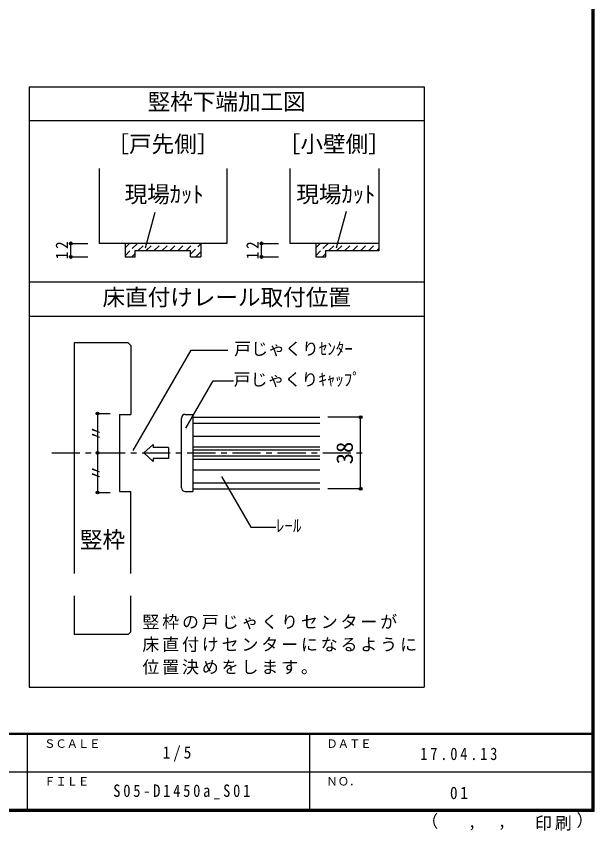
# Model space of a CAD drawing. Units: millimetres at full size, sheet at 1:5, with parts at other scales. Extents: x -973 to 977, y -718 to 696.
# Drawn here: x 465 to 977, y -718 to 3 of the extents above; entities that cross this region are included whole.
import ezdxf
from ezdxf.enums import TextEntityAlignment as Align

# ---------------------------------------------------------------- set-up
doc = ezdxf.new("R2010")
doc.units = ezdxf.units.MM
doc.header["$LTSCALE"] = 5
doc.header["$PDMODE"] = 32
doc.header["$PDSIZE"] = 2.5
doc.linetypes.add('CHAIN1', pattern=[8, 5, -1, 1, -1])
doc.linetypes.add('DASHED1', pattern=[1.8, 1.2, -0.6])
for name, color, linetype in [('0-4_枠', 3, 'Continuous'), ('0-A_文字', 7, 'Continuous'), ('0-B_寸法', 7, 'Continuous'), ('0-C_ハッチ', 4, 'DASHED1'), ('2-1_通り芯', 4, 'CHAIN1'), ('2-4_枠', 3, 'Continuous'), ('2-7_金物', 4, 'Continuous'), ('2-A_寸法', 7, 'Continuous'), ('2-B_ﾊｯﾁ', 4, 'Continuous'), ('F-1_枠', 6, 'Continuous'), ('F-A_文字', 7, 'Continuous')]:
    doc.layers.add(name, color=color, linetype=linetype)
doc.styles.add('ＭＳ ゴシック', font='')
doc.styles.get('ＭＳ ゴシック').set_extended_font_data('MS Gothic')

msp = doc.modelspace()

# ---------------------------------------------------------------- linework, layer by layer
at = {"layer": '0-4_枠'}
for p, q in [((538.653, -131.625), (538.653, -197.858)), ((651.653, -131.625), (651.653, -197.858)), ((707.471, -131.625), (707.471, -197.858)), ((786.471, -131.625), (786.471, -204.358)), ((651.653, -197.858), (538.653, -197.858)), ((628.653, -197.858), (628.653, -209.858)), ((786.471, -197.858), (707.471, -197.858)), ((730.471, -197.858), (730.471, -209.858)), ((570.653, -209.858), (570.653, -204.158)), ((570.653, -204.158), (619.653, -204.158)), ((619.653, -209.858), (619.653, -204.158)), ((739.471, -209.858), (739.471, -204.158)), ((739.471, -204.158), (786.471, -204.158)), ((619.653, -209.858), (628.653, -209.858)), ((730.471, -209.858), (739.471, -209.858))]:
    msp.add_line(p, q, dxfattribs=at)
msp.add_lwpolyline([(561.653, -197.858), (561.653, -209.858), (570.653, -209.858)], dxfattribs=at)
at = {"layer": '0-A_文字', "color": 3}
for p, q in [((476.653, -59.167), (826.653, -59.167)), ((476.653, -59.167), (476.653, -590.859)), ((826.653, -59.167), (826.653, -590.859)), ((476.653, -89.167), (826.653, -89.167)), ((826.653, -232.271), (476.653, -232.271)), ((476.653, -262.271), (826.653, -262.271)), ((476.653, -590.859), (826.653, -590.859))]:
    msp.add_line(p, q, dxfattribs=at)
at = {"layer": '0-A_文字'}
for p, q in [((579.835, -201.849), (588.344, -170.094)), ((748.982, -201.849), (757.663, -169.45))]:
    msp.add_line(p, q, dxfattribs=at)
at = {"layer": '0-B_寸法', "color": 4}
for p, q in [((513.653, -209.858), (513.653, -197.858)), ((513.653, -197.858), (528.653, -197.858)), ((682.471, -209.858), (682.471, -197.858)), ((682.471, -197.858), (697.471, -197.858)), ((513.653, -209.858), (528.653, -209.858)), ((682.471, -209.858), (697.471, -209.858))]:
    msp.add_line(p, q, dxfattribs=at)
at = {"layer": '0-B_寸法'}
for p in [(513.653, -197.858), (682.471, -197.858), (513.653, -209.858), (682.471, -209.858)]:
    msp.add_point(p, dxfattribs=at)
at = {"layer": '0-C_ハッチ'}
for p, q in [((561.653, -208.774), (572.569, -197.858)), ((561.653, -201.703), (565.498, -197.858)), ((573.34, -204.158), (579.64, -197.858)), ((580.411, -204.158), (586.711, -197.858)), ((587.482, -204.158), (593.782, -197.858)), ((594.553, -204.158), (600.853, -197.858)), ((601.624, -204.158), (607.924, -197.858)), ((608.695, -204.158), (614.995, -197.858)), ((615.766, -204.158), (622.066, -197.858)), ((619.653, -207.342), (628.653, -198.342)), ((730.471, -201.703), (734.316, -197.858)), ((730.471, -208.774), (741.387, -197.858)), ((742.158, -204.158), (748.458, -197.858)), ((749.229, -204.158), (755.529, -197.858)), ((756.3, -204.158), (762.6, -197.858)), ((763.371, -204.158), (769.671, -197.858)), ((770.442, -204.158), (776.742, -197.858)), ((777.513, -204.158), (783.813, -197.858)), ((567.64, -209.858), (570.653, -206.845)), ((624.208, -209.858), (628.653, -205.413)), ((736.458, -209.858), (739.471, -206.845)), ((784.584, -204.158), (786.471, -202.271))]:
    msp.add_line(p, q, dxfattribs=at)
at = {"layer": '2-1_通り芯'}
msp.add_line((496.653, -383.385), (776.653, -383.385), dxfattribs=at)
at = {"layer": '2-4_枠'}
for p, q in [((564.296, -285.885), (516.653, -285.885)), ((516.653, -285.885), (516.653, -490.01)), ((566.653, -288.242), (564.296, -285.885)), ((566.653, -288.242), (566.653, -349.218)), ((556.653, -349.218), (556.653, -417.552)), ((556.653, -349.218), (566.653, -349.218)), ((556.653, -417.552), (566.653, -417.552)), ((566.653, -490.01), (566.653, -417.552)), ((516.653, -510.01), (516.653, -544.218)), ((566.653, -541.861), (566.653, -510.01)), ((564.296, -544.218), (516.653, -544.218)), ((564.296, -544.218), (566.653, -541.861))]:
    msp.add_line(p, q, dxfattribs=at)
at = {"layer": '2-7_金物'}
for p, q in [((611.653, -414.218), (611.653, -352.552)), ((614.986, -349.218), (621.653, -349.218)), ((621.653, -349.218), (621.653, -417.552)), ((621.653, -356.937), (734.114, -356.937)), ((621.653, -368.385), (734.114, -368.385)), ((578.239, -383.385), (586.522, -375.793)), ((586.522, -375.793), (586.522, -378.553)), ((600.096, -378.553), (586.522, -378.553)), ((600.096, -378.553), (600.096, -388.216)), ((621.653, -378.004), (734.114, -378.004)), ((578.239, -383.385), (586.522, -390.977)), ((586.522, -388.216), (586.522, -390.977)), ((600.096, -388.216), (586.522, -388.216)), ((621.653, -388.766), (734.114, -388.766)), ((621.653, -398.385), (734.114, -398.385)), ((621.653, -409.833), (734.114, -409.833)), ((614.986, -417.552), (621.653, -417.552))]:
    msp.add_line(p, q, dxfattribs=at)
at = {"layer": '2-7_金物', "color": 7}
for p, q in [((621.653, -351.718), (734.114, -351.718)), ((621.653, -351.718), (621.653, -415.052)), ((621.653, -380.718), (734.114, -380.718)), ((621.653, -386.052), (734.114, -386.052)), ((621.653, -415.052), (734.114, -415.052))]:
    msp.add_line(p, q, dxfattribs=at)
at = {"layer": '2-7_金物'}
for centre, start, end in [((614.986, -352.552), 90, 180), ((614.986, -414.218), 180, 270)]:
    msp.add_arc(centre, 3.333, start, end, dxfattribs=at)
at = {"layer": '2-A_寸法'}
for p, q in [((568.954, -381.25), (620.203, -292.485)), ((620.203, -292.485), (652.548, -292.485)), ((615.571, -361.362), (639.657, -319.645)), ((639.657, -319.645), (657.789, -319.645)), ((647.148, -404.153), (673.056, -449.026)), ((673.056, -449.026), (695.29, -449.026))]:
    msp.add_line(p, q, dxfattribs=at)
msp.add_point((537.21, -383.385), dxfattribs=at)
at = {"layer": '2-B_ﾊｯﾁ'}
for p, q in [((537.21, -348.385), (537.21, -418.385)), ((537.21, -348.385), (548.598, -348.385)), ((770.249, -351.718), (741.184, -351.718)), ((770.249, -415.052), (770.249, -351.718)), ((770.249, -415.052), (741.184, -415.052)), ((537.21, -418.385), (548.598, -418.385))]:
    msp.add_line(p, q, dxfattribs=at)
at = {"layer": '2-B_ﾊｯﾁ', "color": 7}
for p in [(537.21, -348.385), (770.249, -351.718), (537.21, -418.385), (770.249, -415.052)]:
    msp.add_point(p, dxfattribs=at)
at = {"layer": 'F-1_枠'}
for p, q in [((974.986, 695.833), (974.986, -700.833)), ((975.82, 695.833), (975.82, -700.833)), ((976.653, 695.833), (976.653, -700.833)), ((976.653, -631.667), (-973.347, -631.667)), ((976.653, -632.5), (-973.347, -632.5)), ((474.986, -632.5), (474.986, -699.167)), ((724.986, -632.5), (724.986, -699.167)), ((1.653, -665.833), (974.986, -665.834)), ((976.653, -699.167), (-973.347, -699.167)), ((976.653, -700), (-973.347, -700)), ((976.653, -700.833), (-973.347, -700.833))]:
    msp.add_line(p, q, dxfattribs=at)

# ---------------------------------------------------------------- texts
at = {"layer": '0-A_文字', "style": 'ＭＳ ゴシック'}
for s, p in [('竪枠下端加工図', (581.653, -84.167)), ('［戸先側］', (545.153, -121.625)), ('［小壁側］', (696.971, -121.625)), ('現場ｶｯﾄ', (561.255, -166.05)), ('現場ｶｯﾄ', (713.331, -166.05)), ('床直付けレール取付位置', (541.653, -257.271))]:
    msp.add_text(s, height=14.66, dxfattribs=at).set_placement(p, align=Align.BOTTOM_LEFT)
at = {"layer": '0-B_寸法', "char_height": 11, "attachment_point": 7, "rotation": 90, "style": 'ＭＳ ゴシック'}
for insert in [(511.153, -211.983), (679.971, -211.983)]:
    msp.add_mtext('\\T1.36;\\W0.9;12', dxfattribs=dict(at, insert=insert))
at = {"layer": '2-A_寸法', "style": 'ＭＳ ゴシック'}
for s, height, p in [('戸じゃくりｾﾝﾀｰ', 11, (658.25, -299.985)), ('戸じゃくりｷｬｯﾌﾟ', 11, (657.789, -327.145)), ('ﾚｰﾙ', 11, (695.29, -456.526)), ('竪枠', 14.66, (521.653, -471.866))]:
    msp.add_text(s, height=height, dxfattribs=at).set_placement(p, align=Align.BOTTOM_LEFT)
for p in [(544.71, -373.385), (544.71, -408.385)]:
    msp.add_text('〃', height=11, rotation=90, dxfattribs=at).set_placement(p, align=Align.BOTTOM_LEFT)
at = {"layer": '2-A_寸法', "char_height": 11, "attachment_point": 7, "style": 'ＭＳ ゴシック'}
for s, insert in [('\\T1.17;竪枠の戸じゃくりセンターが', (576.966, -539.667)), ('\\T1.17;床直付けセンターになるように', (576.966, -559.667)), ('\\T1.17;位置決めをします。', (576.966, -579.667))]:
    msp.add_mtext(s, dxfattribs=dict(at, insert=insert))
at = {"layer": '2-B_ﾊｯﾁ', "color": 7, "style": 'ＭＳ ゴシック'}
msp.add_text('38', height=14.66, rotation=90, dxfattribs=at).set_placement((767.749, -393.385), align=Align.BOTTOM_LEFT)
at = {"layer": 'F-A_文字', "style": 'ＭＳ ゴシック'}
for s, height, p in [('ＳＣＡＬＥ', 7.331, (489.986, -646.667)), ('ＤＡＴＥ', 7.331, (739.986, -646.667)), ('ＦＩＬＥ', 7.331, (489.986, -680)), ('ＮＯ．', 7.331, (739.986, -680.001)), ('（', 11, (823.992, -718.052)), ('）', 11, (961.387, -717.355)), (',', 11, (865.199, -718.052)), (',', 11, (891.686, -717.588))]:
    msp.add_text(s, height=height, dxfattribs=at).set_placement(p, align=Align.BOTTOM_LEFT)
at = {"layer": 'F-A_文字', "char_height": 11, "attachment_point": 7, "style": 'ＭＳ ゴシック'}
for s, insert in [('\\T1.38;\\W0.9;1/5', (594.986, -656.667)), ('\\T1.39;\\W0.85;17.04.13', (823.111, -655.417)), ('\\T1.39;\\W0.85;S05-D1450a_S01', (551.236, -690.001)), ('\\T1.36;\\W0.9;01', (849.361, -690.001)), ('\\T1.17;印刷', (924.678, -717.82))]:
    msp.add_mtext(s, dxfattribs=dict(at, insert=insert))

doc.saveas('drawing.dxf')
